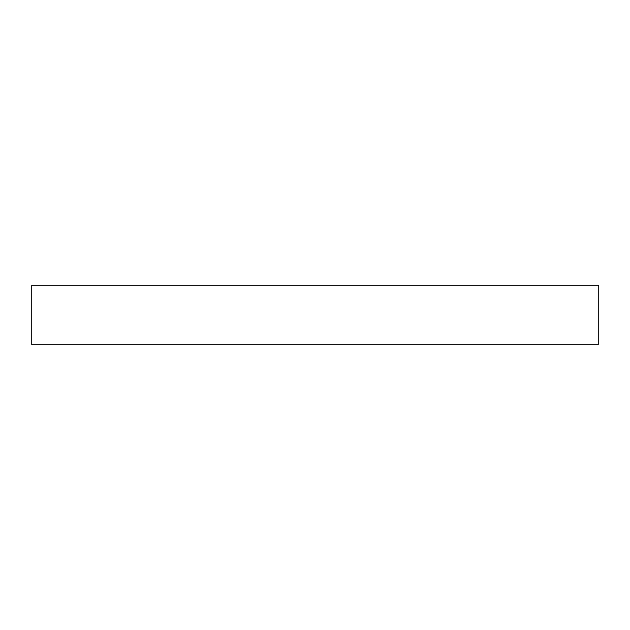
<?xml version="1.0" encoding="UTF-8"?>
<svg xmlns="http://www.w3.org/2000/svg" width="630" height="630" viewBox="0 0 630 630"><rect width="100%" height="100%" fill="white"/><g stroke="black" fill="none" stroke-linecap="round" stroke-linejoin="round"><path stroke-width="0.94" d="M598.5 285.469L31.5 285.469L31.5 344.531L598.5 344.531L598.5 285.469"/></g></svg>
